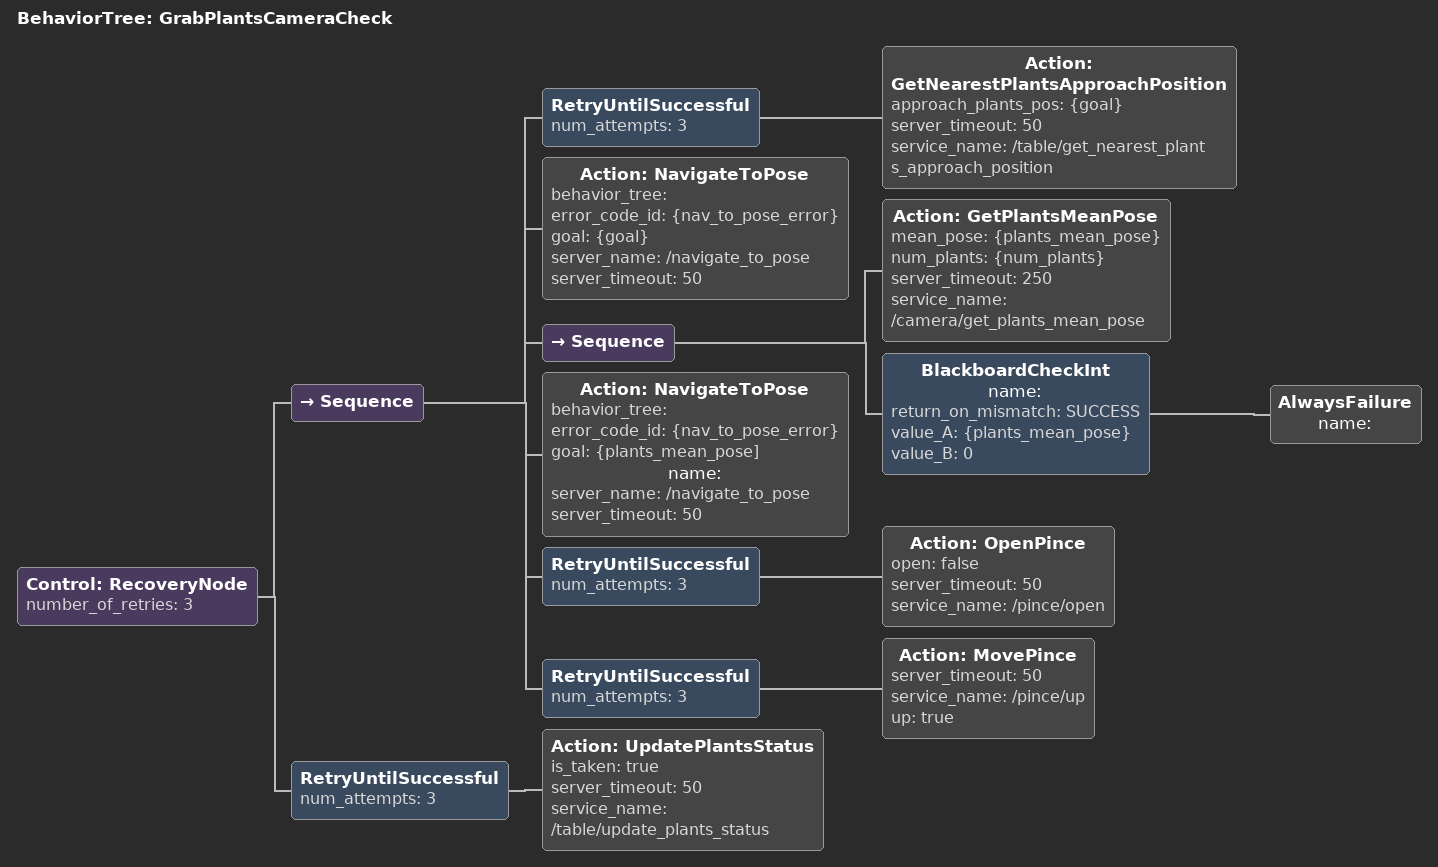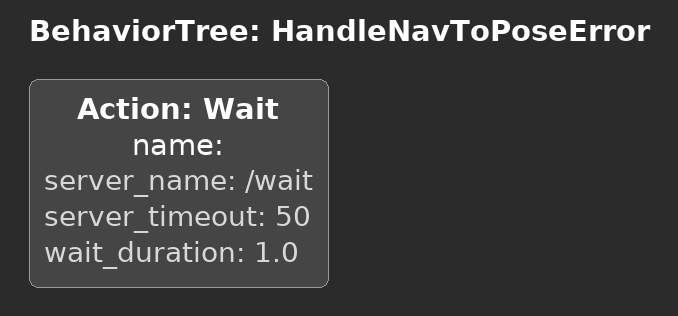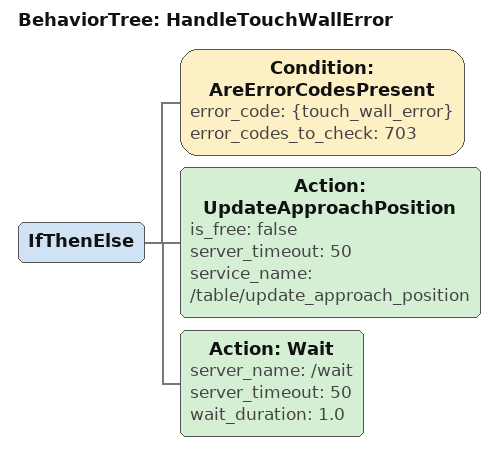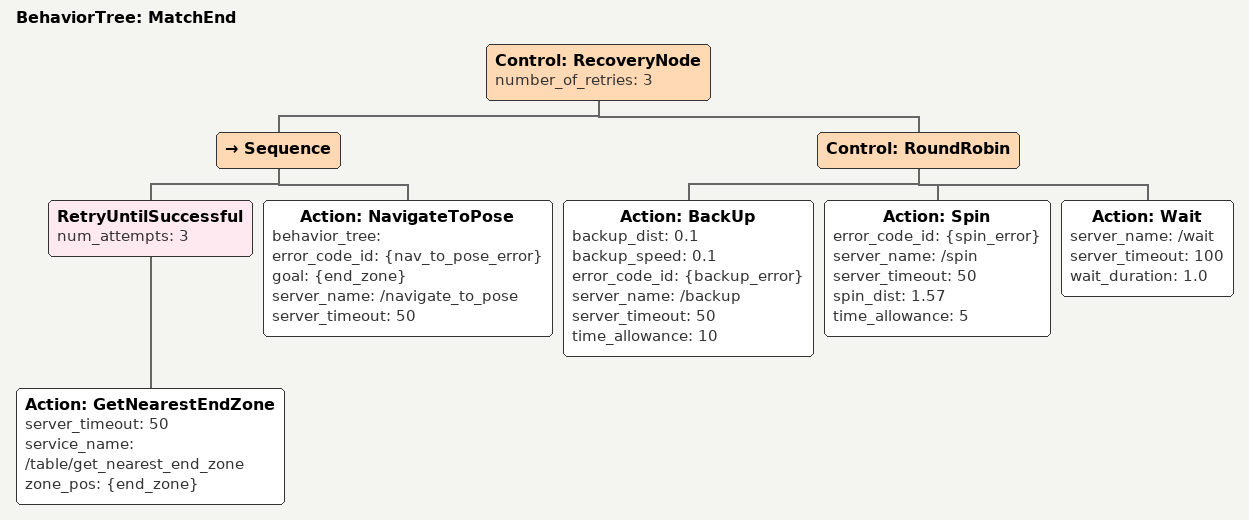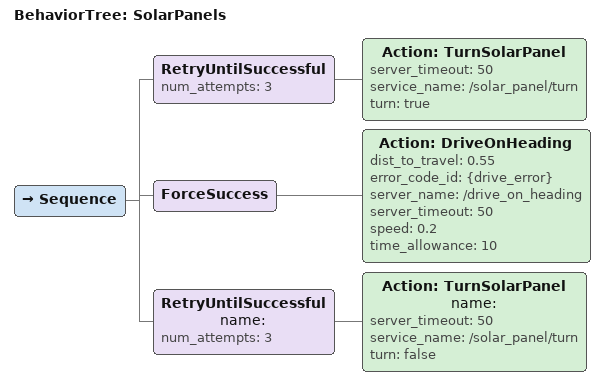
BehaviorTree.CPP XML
<BehaviorTree ID="GrabPlantsCameraCheck">
    <Control ID="RecoveryNode" number_of_retries="3">
        <Sequence>
            <RetryUntilSuccessful num_attempts="3">
                <Action ID="GetNearestPlantsApproachPosition" approach_plants_pos="{goal}" server_timeout="50" service_name="/table/get_nearest_plants_approach_position"/>
            </RetryUntilSuccessful>
            <Action ID="NavigateToPose" behavior_tree="" error_code_id="{nav_to_pose_error}" goal="{goal}" server_name="/navigate_to_pose" server_timeout="50"/>
            <Sequence>
                <Action ID="GetPlantsMeanPose" mean_pose="{plants_mean_pose}" num_plants="{num_plants}" server_timeout="250" service_name="/camera/get_plants_mean_pose"/>
                <BlackboardCheckInt name="" return_on_mismatch="SUCCESS" value_A="{plants_mean_pose}" value_B="0">
                    <AlwaysFailure name=""/>
                </BlackboardCheckInt>
            </Sequence>
            <Action ID="NavigateToPose" behavior_tree="" error_code_id="{nav_to_pose_error}" goal="{plants_mean_pose]" name="" server_name="/navigate_to_pose" server_timeout="50"/>
            <RetryUntilSuccessful num_attempts="3">
                <Action ID="OpenPince" open="false" server_timeout="50" service_name="/pince/open"/>
            </RetryUntilSuccessful>
            <RetryUntilSuccessful num_attempts="3">
                <Action ID="MovePince" server_timeout="50" service_name="/pince/up" up="true"/>
            </RetryUntilSuccessful>
        </Sequence>
        <RetryUntilSuccessful num_attempts="3">
            <Action ID="UpdatePlantsStatus" is_taken="true" server_timeout="50" service_name="/table/update_plants_status"/>
        </RetryUntilSuccessful>
    </Control>
</BehaviorTree>

<BehaviorTree ID="HandleNavToPoseError">
    <Action ID="Wait" name="" server_name="/wait" server_timeout="50" wait_duration="1.0"/>
</BehaviorTree>

<BehaviorTree ID="HandleTouchWallError">
    <IfThenElse>
        <Condition ID="AreErrorCodesPresent" error_code="{touch_wall_error}" error_codes_to_check="703"/>
        <Action ID="UpdateApproachPosition" is_free="false" server_timeout="50" service_name="/table/update_approach_position"/>
        <Action ID="Wait" server_name="/wait" server_timeout="50" wait_duration="1.0"/>
    </IfThenElse>
</BehaviorTree>

<BehaviorTree ID="MatchEnd">
    <Control ID="RecoveryNode" number_of_retries="3">
        <Sequence>
            <RetryUntilSuccessful num_attempts="3">
                <Action ID="GetNearestEndZone" server_timeout="50" service_name="/table/get_nearest_end_zone" zone_pos="{end_zone}"/>
            </RetryUntilSuccessful>
            <Action ID="NavigateToPose" behavior_tree="" error_code_id="{nav_to_pose_error}" goal="{end_zone}" server_name="/navigate_to_pose" server_timeout="50"/>
        </Sequence>
        <Control ID="RoundRobin">
            <Action ID="BackUp" backup_dist="0.1" backup_speed="0.1" error_code_id="{backup_error}" server_name="/backup" server_timeout="50" time_allowance="10"/>
            <Action ID="Spin" error_code_id="{spin_error}" server_name="/spin" server_timeout="50" spin_dist="1.57" time_allowance="5"/>
            <Action ID="Wait" server_name="/wait" server_timeout="100" wait_duration="1.0"/>
        </Control>
    </Control>
</BehaviorTree>

<BehaviorTree ID="SolarPanels">
    <Sequence>
        <RetryUntilSuccessful num_attempts="3">
            <Action ID="TurnSolarPanel" server_timeout="50" service_name="/solar_panel/turn" turn="true"/>
        </RetryUntilSuccessful>
        <ForceSuccess>
            <Action ID="DriveOnHeading" dist_to_travel="0.55" error_code_id="{drive_error}" server_name="/drive_on_heading" server_timeout="50" speed="0.2" time_allowance="10"/>
        </ForceSuccess>
        <RetryUntilSuccessful name="" num_attempts="3">
            <Action ID="TurnSolarPanel" name="" server_timeout="50" service_name="/solar_panel/turn" turn="false"/>
        </RetryUntilSuccessful>
    </Sequence>
</BehaviorTree>
